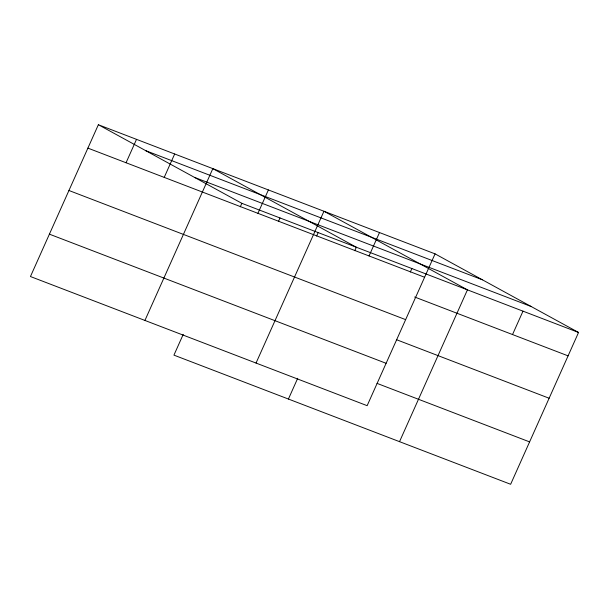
<?xml version="1.0" encoding="UTF-8"?>
<svg xmlns="http://www.w3.org/2000/svg" width="609" height="609" viewBox="0 0 609 609"><rect width="100%" height="100%" fill="white"/><g stroke="black" fill="none" stroke-linecap="round" stroke-linejoin="round"><path stroke-width="0.91" d="M98.361 124.723L30.45 276.532L367.151 405.678L435.062 253.869L98.361 124.723L241.849 203.322L578.55 332.468L510.639 484.277L173.938 355.131L183.225 334.379M126.055 162.755L136.515 139.362M164.217 177.386L174.676 153.993M144.927 320.441L212.838 168.632L356.326 247.231L354.773 250.695M240.296 206.794L241.849 203.322M257.927 213.333L268.394 189.939M278.458 221.425L280.003 217.961M256.039 363.055L323.95 211.247L467.438 289.846L399.527 441.662M316.619 236.064L318.164 232.6M288.415 399.04L297.702 378.288M369.039 255.947L379.506 232.554M410.329 272.01L411.882 268.539M512.527 334.547L522.994 311.153M145.711 150.667L482.412 279.805M194.492 177.386L531.2 306.525M87.894 148.116L424.595 277.255M414.645 297.009L568.083 355.862M68.939 190.495L405.64 319.634M396.573 339.723L549.128 398.233M49.405 234.161L386.106 363.299M377.04 383.381L529.602 441.898M435.062 253.869L578.55 332.468"/></g></svg>
